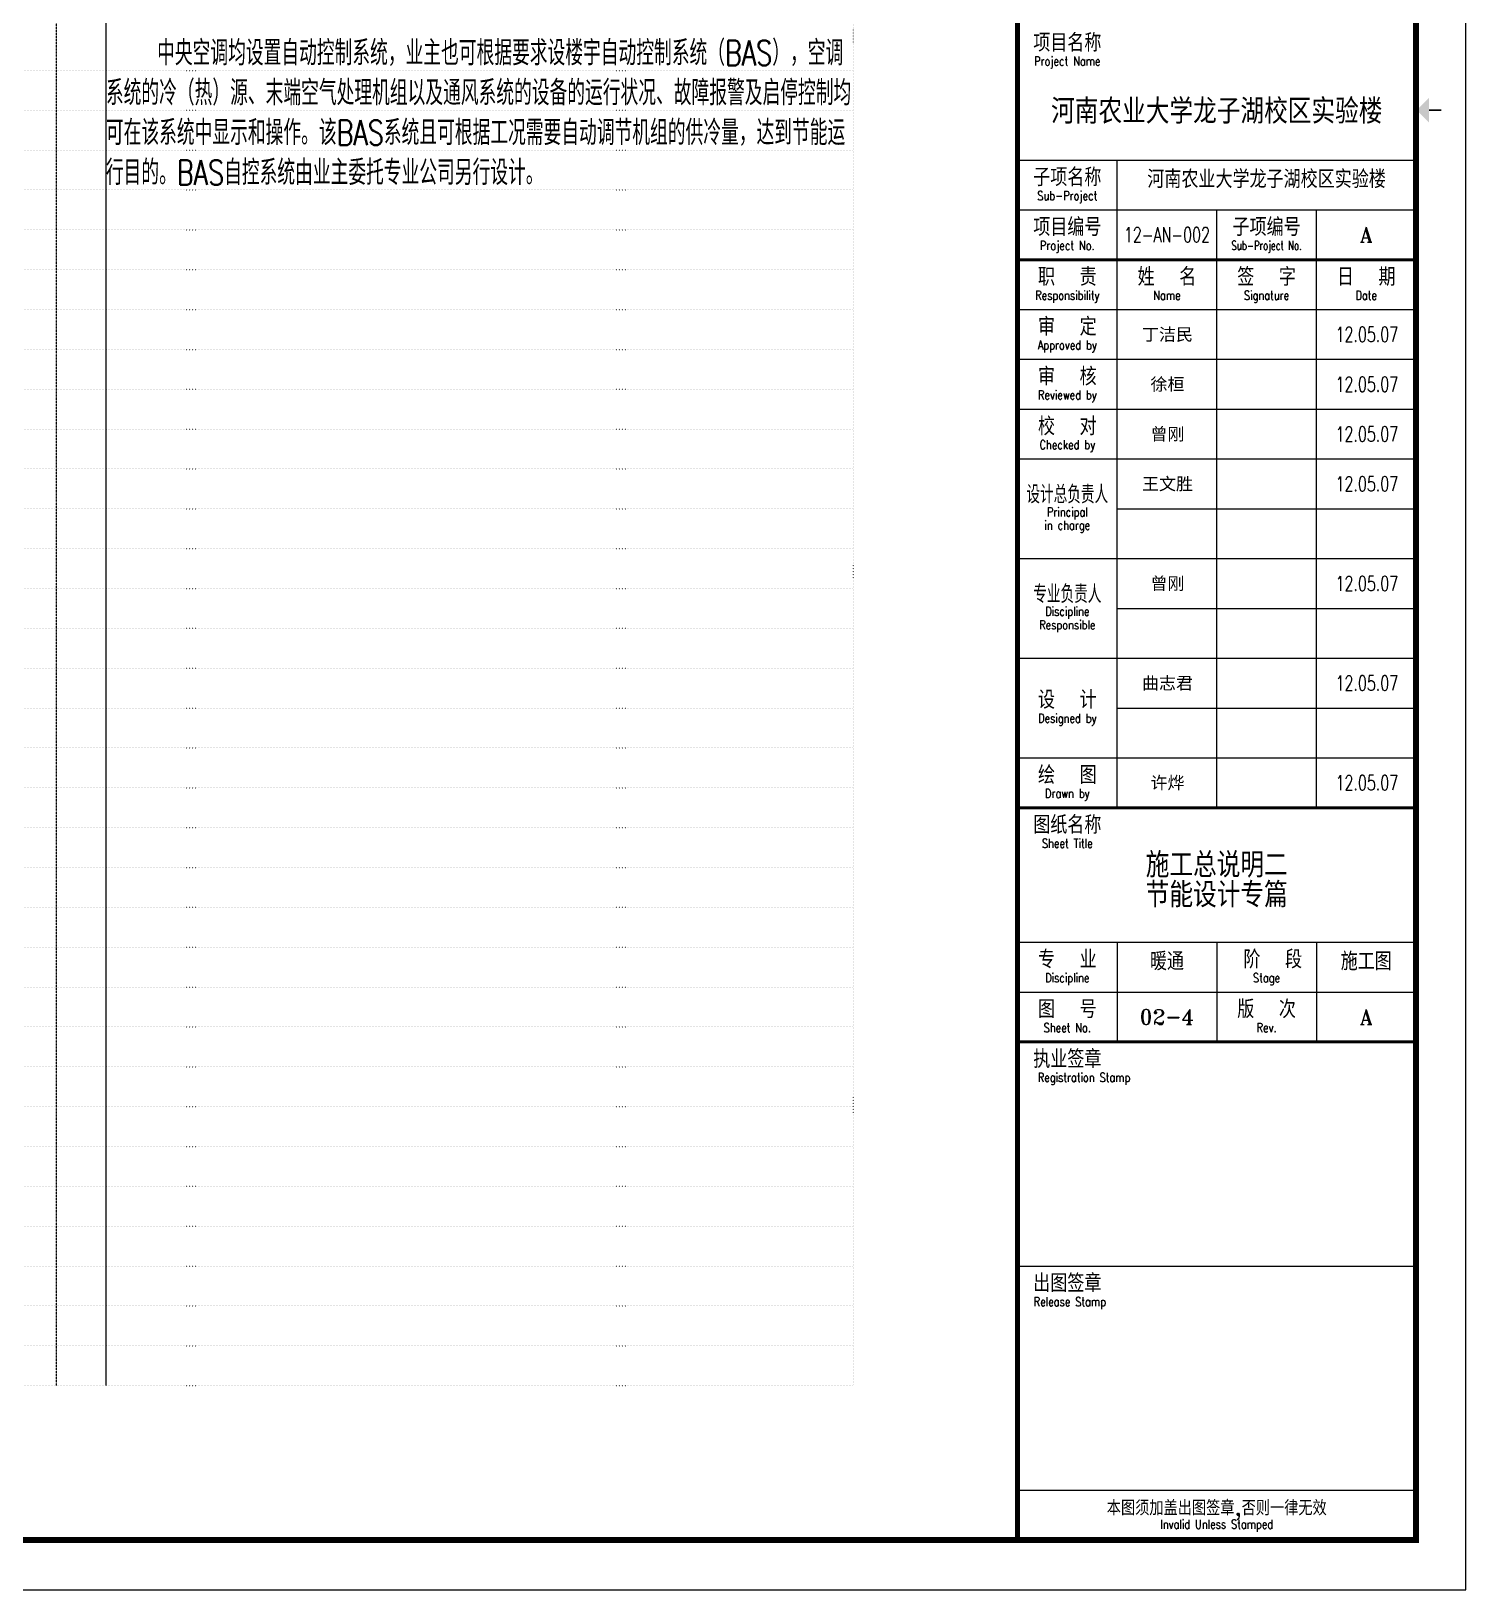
# Model space of a CAD drawing. Extents: x -345393 to -54719, y 203828 to 476815.
# Drawn here: x -121893 to -93093, y 342976 to 374263 of the extents above; entities that cross this region are included whole.
import ezdxf
from ezdxf.enums import TextEntityAlignment as Align

# ---------------------------------------------------------------- set-up
doc = ezdxf.new("R2010")
doc.units = 0
doc.header["$LTSCALE"] = 1000
doc.header["$MEASUREMENT"] = 0
doc.linetypes.add('ACAD_ISO07W100', pattern=[3, 0, -3])
doc.linetypes.add('DASHED', pattern=[0.75, 0.5, -0.25])
doc.layers.get('0').update_dxf_attribs({"color": 252, "linetype": 'CONTINUOUS'})
doc.layers.get('Defpoints').update_dxf_attribs({"color": 252, "linetype": 'CONTINUOUS'})
doc.layers.add('图框', color=252, linetype='CONTINUOUS')
doc.layers.add('暖通-风-说明', color=3, linetype='CONTINUOUS')
doc.styles.add('K-SM1', font='romans.shx', dxfattribs={"width": 0.75, "bigfont": 'tjhztxt.shx'})
doc.styles.add('TKZ1_tjhts.shx', font='tjromant.shx', dxfattribs={"bigfont": 'tjhts.shx'})
doc.styles.add('TKZ2_tjkts.shx', font='tjromant.shx', dxfattribs={"bigfont": 'tjkts.shx'})
doc.styles.add('图框字1_黑体', font='simhei.ttf')

# ---------------------------------------------------------------- blocks, each defined once
blk = doc.blocks.new('TJAD_TK_A1')
for p, q in [((1251.38, 643.45), (1331.38, 643.45)), ((1271.38, 513.45), (1271.38, 643.45)), ((1251.38, 633.45), (1331.38, 633.45)), ((1291.38, 513.45), (1291.38, 633.45)), ((1311.38, 513.45), (1311.38, 633.45)), ((1251.38, 613.45), (1331.38, 613.45)), ((1251.38, 603.45), (1331.38, 603.45)), ((1251.38, 593.45), (1331.38, 593.45)), ((1251.38, 583.45), (1331.38, 583.45)), ((1271.38, 573.45), (1331.38, 573.45)), ((1251.38, 563.45), (1331.38, 563.45)), ((1271.38, 553.45), (1331.38, 553.45)), ((1251.38, 543.45), (1331.38, 543.45)), ((1271.38, 533.45), (1331.38, 533.45)), ((1251.38, 523.45), (1331.38, 523.45)), ((1251.38, 486.45), (1331.38, 486.45)), ((1271.38, 486.45), (1271.38, 466.45)), ((1291.38, 486.45), (1291.38, 466.45)), ((1311.38, 486.45), (1311.38, 466.45)), ((1251.38, 476.45), (1331.38, 476.45)), ((1251.38, 421.45), (1331.38, 421.45)), ((1251.38, 376.45), (1331.38, 376.45))]:
    blk.add_line(p, q)
for points, const_width in [([(1251.38, 940.45), (1251.38, 366.45)], 1), ([(1251.38, 623.45), (1331.38, 623.45)], 0.6), ([(1251.38, 513.45), (1331.38, 513.45)], 0.6), ([(1251.38, 466.45), (1331.38, 466.45)], 0.6)]:
    blk.add_lwpolyline(points, dxfattribs=dict(const_width=const_width))
at = {"layer": '图框'}
for p, q in [((1341.38, 356.45), (1341.38, 950.45)), ((500.38, 356.45), (1341.38, 356.45))]:
    blk.add_line(p, q, dxfattribs=at)
at = {"layer": '图框', "const_width": 1.2}
blk.add_lwpolyline([(1331.38, 940.45), (525.38, 940.45), (525.38, 366.45), (1331.38, 366.45)], close=True, dxfattribs=at)
at = {"layer": '图框', "const_width": 0.3}
blk.add_lwpolyline([(1333.99, 653.45), (1336.49, 653.45)], dxfattribs=at)
at = {"layer": '图框'}
blk.add_solid([(1333.99, 650.95), (1333.99, 655.95), (1331.49, 653.45)], dxfattribs=at)
at = {"style": 'TKZ2_tjkts.shx'}
for s, height, p in [('项目名称', 3.6, (1261.38, 667)), ('子项名称', 3.6, (1261.38, 640)), ('项目编号', 3.6, (1261.38, 630)), ('职  责', 3.6, (1261.38, 620)), ('姓  名', 3.6, (1281.38, 620)), ('签  字', 3.6, (1301.38, 620)), ('日  期', 3.6, (1321.38, 620)), ('审  定', 3.6, (1261.38, 610)), ('审  核', 3.6, (1261.38, 600)), ('校  对', 3.6, (1261.38, 590)), ('设  计', 3.6, (1261.38, 535.1)), ('绘  图', 3.6, (1261.38, 520)), ('图纸名称', 3.6, (1261.38, 510)), ('专  业', 3.6, (1261.38, 483)), (' 阶  段', 3.6, (1301.38, 483)), ('图  号', 3.6, (1261.38, 473)), ('版  次', 3.6, (1301.38, 473)), ('执业签章', 3.6, (1261.38, 463)), ('出图签章', 3.6, (1261.38, 418)), ('本图须加盖出图签章,否则一律无效', 3, (1291.38, 372.88))]:
    blk.add_text(s, height=height, dxfattribs=at).set_placement(p, align=Align.MIDDLE_CENTER)
at = {"style": 'TKZ2_tjkts.shx', "width": 0.8}
for s, height, p in [('Project Name', 1.8, (1261.38, 663.3)), ('Sub-Project', 1.8, (1261.38, 636.3)), ('Project No.', 1.8, (1261.38, 626.3)), ('Responsibility', 1.8, (1261.38, 616.3)), ('Name', 1.8, (1281.38, 616.3)), ('Signature', 1.8, (1301.38, 616.3)), ('Date', 1.8, (1321.38, 616.3)), ('Approved by', 1.8, (1261.38, 606.3)), ('Reviewed by', 1.8, (1261.38, 596.3)), ('Checked by', 1.8, (1261.38, 586.3)), ('设计总负责人', 3.6, (1261.38, 576.33)), ('Principal', 1.8, (1261.38, 572.8)), ('in charge', 1.8, (1261.38, 570.15)), ('专业负责人', 3.6, (1261.38, 556.33)), ('Responsible', 1.8, (1261.38, 550.15)), ('Discipline', 1.8, (1261.38, 552.87)), ('Designed by', 1.8, (1261.38, 531.4)), ('Drawn by', 1.8, (1261.38, 516.3)), ('Sheet Title', 1.8, (1261.38, 506.3)), ('Discipline', 1.8, (1261.38, 479.3)), ('Stage', 1.8, (1301.38, 479.3)), ('Sheet No.', 1.8, (1261.38, 469.3)), ('Rev.', 1.8, (1301.38, 469.3)), ('Registration Stamp', 1.8, (1264.74, 459.3)), ('Release Stamp', 1.8, (1261.89, 414.3)), ('Invalid Unless Stamped', 1.8, (1291.38, 369.62))]:
    blk.add_text(s, height=height, dxfattribs=at).set_placement(p, align=Align.MIDDLE_CENTER)
at = {"layer": '图框'}
for s, height, style, p in [('河南农业大学龙子湖校区实验楼', 5, 'TKZ1_tjhts.shx', (1291.38, 653.24)), ('河南农业大学龙子湖校区实验楼', 3.6, 'TKZ1_tjhts.shx', (1301.38, 639.61)), ('子项编号', 3.6, 'TKZ2_tjkts.shx', (1301.38, 630)), ('A', 3, 'TKZ1_tjhts.shx', (1321.38, 628.45)), ('丁洁民', 2.5, '图框字1_黑体', (1281.49, 608.45)), ('徐桓', 2.5, '图框字1_黑体', (1281.49, 598.45)), ('曾刚', 2.5, '图框字1_黑体', (1281.49, 588.45)), ('王文胜', 2.5, '图框字1_黑体', (1281.49, 578.45)), ('曾刚', 2.5, '图框字1_黑体', (1281.49, 558.45)), ('曲志君', 2.5, '图框字1_黑体', (1281.49, 538.45)), ('许烨', 2.5, '图框字1_黑体', (1281.49, 518.45)), ('暖通', 3.6, 'TKZ1_tjhts.shx', (1281.38, 482.61)), ('施工图', 3.6, 'TKZ1_tjhts.shx', (1321.38, 482.61)), ('A', 3, 'TKZ1_tjhts.shx', (1321.38, 471.45))]:
    blk.add_text(s, height=height, dxfattribs=dict(at, style=style)).set_placement(p, align=Align.MIDDLE_CENTER)
at = {"layer": '图框', "width": 0.7}
for s, height, style, p in [('12-AN-002', 3, 'TKZ1_tjhts.shx', (1281.38, 628.45)), ('Sub-Project No.', 1.8, 'TKZ2_tjkts.shx', (1301.38, 626.3)), ('12.05.07', 3, 'TKZ1_tjhts.shx', (1321.51, 608.45)), ('12.05.07', 3, 'TKZ1_tjhts.shx', (1321.51, 598.45)), ('12.05.07', 3, 'TKZ1_tjhts.shx', (1321.51, 588.45)), ('12.05.07', 3, 'TKZ1_tjhts.shx', (1321.51, 578.45)), ('12.05.07', 3, 'TKZ1_tjhts.shx', (1321.51, 558.45)), ('12.05.07', 3, 'TKZ1_tjhts.shx', (1321.51, 538.45)), ('12.05.07', 3, 'TKZ1_tjhts.shx', (1321.51, 518.45))]:
    blk.add_text(s, height=height, dxfattribs=dict(at, style=style)).set_placement(p, align=Align.MIDDLE_CENTER)

msp = doc.modelspace()

# ---------------------------------------------------------------- linework, layer by layer
at = {"layer": 'Defpoints', "color": 1, "linetype": 'DASHED', "ltscale": 0.01}
msp.add_line((-121392.68484, 398276.49767), (-121392.68484, 347076.49767), dxfattribs=at)
at = {"layer": 'Defpoints', "ltscale": 0.01}
msp.add_line((-120392.68484, 398276.49767), (-120392.68484, 347076.49767), dxfattribs=at)
at = {"layer": 'Defpoints', "linetype": 'ACAD_ISO07W100', "ltscale": 0.01}
for p, q in [((-105392.68484, 398276.49767), (-105392.68484, 347076.49767)), ((-171392.68484, 373476.49767), (-105392.68484, 373476.49767)), ((-171392.68484, 372676.49767), (-105392.68484, 372676.49767)), ((-171392.68484, 371876.49767), (-105392.68484, 371876.49767)), ((-171392.68484, 371076.49767), (-105392.68484, 371076.49767)), ((-171392.68484, 370276.49767), (-105392.68484, 370276.49767)), ((-171392.68484, 369476.49767), (-105392.68484, 369476.49767)), ((-171392.68484, 368676.49767), (-105392.68484, 368676.49767)), ((-171392.68484, 367876.49767), (-105392.68484, 367876.49767)), ((-171392.68484, 367076.49767), (-105392.68484, 367076.49767)), ((-171392.68484, 366276.49767), (-105392.68484, 366276.49767)), ((-171392.68484, 365476.49767), (-105392.68484, 365476.49767)), ((-171392.68484, 364676.49767), (-105392.68484, 364676.49767)), ((-171392.68484, 363876.49767), (-105392.68484, 363876.49767)), ((-171392.68484, 363076.49767), (-105392.68484, 363076.49767)), ((-171392.68484, 362276.49767), (-105392.68484, 362276.49767)), ((-171392.68484, 361476.49767), (-105392.68484, 361476.49767)), ((-171392.68484, 360676.49767), (-105392.68484, 360676.49767)), ((-171392.68484, 359876.49767), (-105392.68484, 359876.49767)), ((-171392.68484, 359076.49767), (-105392.68484, 359076.49767)), ((-171392.68484, 358276.49767), (-105392.68484, 358276.49767)), ((-171392.68484, 357476.49767), (-105392.68484, 357476.49767)), ((-171392.68484, 356676.49767), (-105392.68484, 356676.49767)), ((-171392.68484, 355876.49767), (-105392.68484, 355876.49767)), ((-171392.68484, 355076.49767), (-105392.68484, 355076.49767)), ((-171392.68484, 354276.49767), (-105392.68484, 354276.49767)), ((-171392.68484, 353476.49767), (-105392.68484, 353476.49767)), ((-171392.68484, 352676.49767), (-105392.68484, 352676.49767)), ((-171392.68484, 351876.49767), (-105392.68484, 351876.49767)), ((-171392.68484, 351076.49767), (-105392.68484, 351076.49767)), ((-171392.68484, 350276.49767), (-105392.68484, 350276.49767)), ((-171392.68484, 349476.49767), (-105392.68484, 349476.49767)), ((-171392.68484, 348676.49767), (-105392.68484, 348676.49767)), ((-171392.68484, 347876.49767), (-105392.68484, 347876.49767)), ((-171392.68484, 347076.49767), (-105392.68484, 347076.49767))]:
    msp.add_line(p, q, dxfattribs=at)

# ---------------------------------------------------------------- block references
at = {"layer": '图框', "xscale": 100, "yscale": 100, "zscale": 100}
msp.add_blockref('TJAD_TK_A1', (-227230.60052, 307331.57687), dxfattribs=at)

# ---------------------------------------------------------------- texts
at = {"layer": '图框', "style": 'TKZ1_tjhts.shx'}
for s, height, p in [('施工总说明二', 500, (-98092.68459, 357526.49779)), ('节能设计专篇', 500, (-98092.68459, 356926.49779)), ('02-4', 300, (-99092.68459, 354476.49779))]:
    msp.add_text(s, height=height, dxfattribs=at).set_placement(p, align=Align.MIDDLE_CENTER)
at = {"layer": '暖通-风-说明', "linetype": 'Continuous', "insert": (-120392.68484, 374076.49767), "char_height": 500, "width": 15000, "attachment_point": 1, "line_spacing_factor": 0.96, "style": 'K-SM1'}
msp.add_mtext('    中央空调均设置自动控制系统，业主也可根据要求设楼宇自动控制系统（BAS），空调系统的冷（热）源、末端空气处理机组以及通风系统的设备的运行状况、故障报警及启停控制均可在该系统中显示和操作。该BAS系统且可根据工况需要自动调节机组的供冷量，达到节能运行目的。BAS自控系统由业主委托专业公司另行设计。', dxfattribs=at)

doc.saveas('drawing.dxf')
